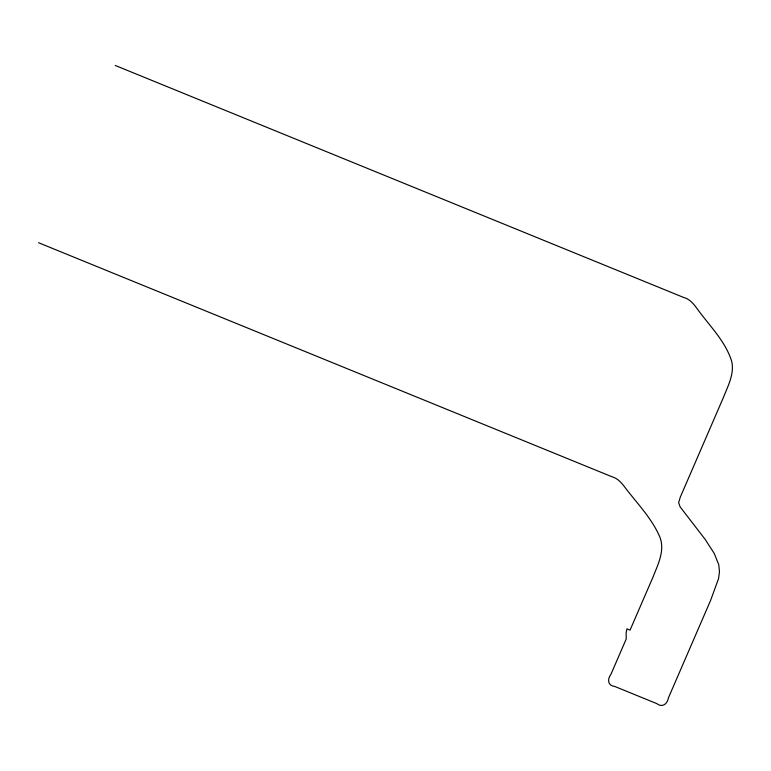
<?xml version="1.0" encoding="UTF-8"?>
<svg xmlns="http://www.w3.org/2000/svg" width="771" height="771" viewBox="0 0 771 771"><rect width="100%" height="100%" fill="white"/><g stroke="black" fill="none" stroke-linecap="round" stroke-linejoin="round"><path stroke-width="1.16" d="M115.255 65.468L683.819 297.519C689.881 299.109 693.794 304.092 697.292 308.92C709.474 325.815 725.501 341.187 731.756 361.541C734.484 374.031 727.949 385.895 723.545 397.161L680.321 497.064L678.634 502.663L680.186 506.971L705.06 539.237L714.283 553.511L718.774 564.796L719.468 571.639L718.562 578.616L710.583 600.436L668.399 697.928C667.435 703.981 662.231 707.99 656.786 703.615L614.805 686.479C607.799 685.814 607.085 679.29 610.873 674.452L626.216 638.995L626.148 632.779L626.929 628.857L630.052 630.129L653.056 576.959C657.894 564.536 665.084 550.783 659.947 537.271C652.112 518.661 637.588 503.955 625.512 488.091C621.937 483.244 617.87 478.319 611.779 476.68L38.55 242.72"/></g></svg>
